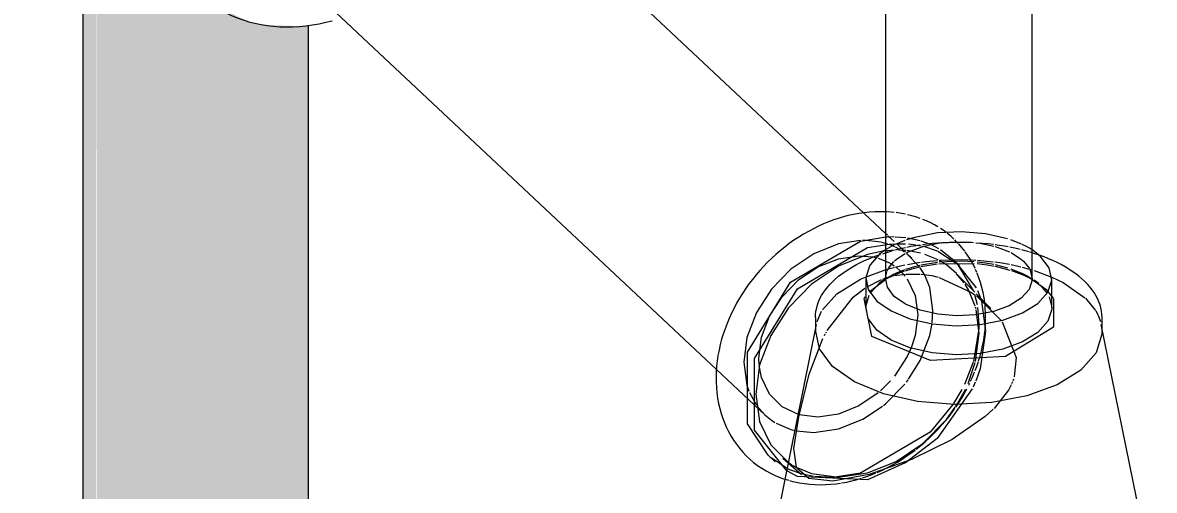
# Model space of a CAD drawing. Header units: metres. Extents: x 1.1 to 63.3, y -3.6 to 22.8.
# Drawn here: x 57.9567 to 58.1573, y 18.0703 to 18.1533 of the extents above; entities that cross this region are included whole.
import ezdxf

# ---------------------------------------------------------------- set-up
doc = ezdxf.new("R2010")
doc.units = ezdxf.units.M
for name, color, linetype, lineweight in [('A-ANNO-DIMS', 7, 'Continuous', 5), ('A-ANNO-DIMS-25', 7, 'Continuous', 5), ('P-PIPE', 7, 'Continuous', 5), ('P-SANR-FIXT', 7, 'Continuous', 5)]:
    doc.layers.add(name, color=color, linetype=linetype, lineweight=lineweight)
doc.styles.add('Arial_3', font='arial.ttf', dxfattribs={"height": 0.0625})
doc.dimstyles.new('Diagonal_-_2_5_mm_Arial_-_Preto', dxfattribs={"dimscale": 0.3048, "dimtxt": 0.063766, "dimasz": 0.246063, "dimexe": 0.19685, "dimexo": 0.123031, "dimgap": 0.04101, "dimtad": 1, "dimrnd": 0.01, "dimzin": 0, "dimdsep": 46, "dimtxsty": 'Arial_3', "dimblk1": 'OBLIQUE', "dimblk2": 'OBLIQUE', "dimsah": 1, "dimcen": 0.09, "dimdle": 0.19685, "dimazin": 0, "dimtfac": 1, "dimtdec": 4, "dimtix": 1, "dimtmove": 0, "dimatfit": 3, "dimfxl": 1, "dimtvp": 1, "dimtolj": 1, "dimtzin": 0, "dimarcsym": 2})

# ---------------------------------------------------------------- blocks, each defined once
blk = doc.blocks.new('USO_ESG_Sifão de Uso Geral - Sifão para lavatório-4179222-3D_DT_02')
at = {"layer": 'P-SANR-FIXT'}
for p, q in [((-21.42994, 18.10785), (-21.42994, 18.20993)), ((-21.45594, 18.20284), (-21.45594, 18.10785)), ((-21.45591, 18.11588), (-21.52765, 18.18328)), ((-21.56788, 18.16879), (-21.47733, 18.08373)), ((-21.46038, 18.11454), (-21.45588, 18.11529)), ((-21.45914, 18.11337), (-21.45564, 18.11395)), ((-21.4564, 18.11273), (-21.45914, 18.11217)), ((-21.45942, 18.10785), (-21.45942, 18.1027)), ((-21.45628, 18.1076), (-21.45711, 18.10703)), ((-21.42878, 18.10703), (-21.4296, 18.1076)), ((-21.42646, 18.1027), (-21.42646, 18.10785)), ((-21.46834, 18.10096), (-21.46834, 18.09839)), ((-21.41755, 18.09839), (-21.41755, 18.10096)), ((-21.4682, 18.09971), (-21.47761, 18.05345)), ((-21.40828, 18.05345), (-21.41768, 18.09971)), ((-21.47673, 18.07654), (-21.47549, 18.07537)), ((-21.47415, 18.07604), (-21.4708, 18.07314))]:
    blk.add_line(p, q, dxfattribs=at)
at = {"layer": 'P-SANR-FIXT', "color": 253, "true_color": 0xa6a6a6}
for p, q in [((-21.45559, 18.11972), (-21.45589, 18.11974)), ((-21.44884, 18.11818), (-21.44931, 18.11837)), ((-21.45559, 18.11558), (-21.45591, 18.11588)), ((-21.45588, 18.11529), (-21.45556, 18.1153)), ((-21.45439, 18.11445), (-21.45549, 18.11549)), ((-21.45546, 18.11531), (-21.45437, 18.11532)), ((-21.45419, 18.11531), (-21.45232, 18.11516)), ((-21.45076, 18.11519), (-21.45222, 18.11474)), ((-21.45203, 18.11512), (-21.45167, 18.11506)), ((-21.44674, 18.11597), (-21.45076, 18.11519)), ((-21.46429, 18.11404), (-21.46863, 18.1123)), ((-21.46039, 18.11466), (-21.46429, 18.11404)), ((-21.45672, 18.11434), (-21.45995, 18.11467)), ((-21.45592, 18.11413), (-21.45659, 18.11431)), ((-21.4557, 18.11313), (-21.45603, 18.11292)), ((-21.45564, 18.11395), (-21.4553, 18.11398)), ((-21.45441, 18.11384), (-21.45562, 18.11318)), ((-21.45521, 18.11398), (-21.45407, 18.11405)), ((-21.4525, 18.11465), (-21.45422, 18.11393)), ((-21.44911, 18.11364), (-21.4463, 18.11421)), ((-21.4318, 18.114), (-21.4337, 18.11476)), ((-21.42984, 18.11291), (-21.43039, 18.11325)), ((-21.45711, 18.11207), (-21.4568, 18.11218)), ((-21.45643, 18.1123), (-21.45592, 18.11246)), ((-21.45588, 18.11279), (-21.45629, 18.11274)), ((-21.45125, 18.1115), (-21.45218, 18.11238)), ((-21.44279, 18.11018), (-21.44403, 18.11135)), ((-21.45594, 18.10804), (-21.45569, 18.10913)), ((-21.45453, 18.10846), (-21.45254, 18.10923)), ((-21.45425, 18.10877), (-21.45248, 18.10951)), ((-21.45239, 18.10928), (-21.45125, 18.10962)), ((-21.45233, 18.10956), (-21.45076, 18.11005)), ((-21.45125, 18.10962), (-21.44985, 18.10997)), ((-21.45076, 18.11005), (-21.44981, 18.11029)), ((-21.44964, 18.11001), (-21.44675, 18.11047)), ((-21.44959, 18.11034), (-21.44674, 18.11082)), ((-21.44647, 18.1105), (-21.44019, 18.11057)), ((-21.44335, 18.11059), (-21.43988, 18.10623)), ((-21.44005, 18.10969), (-21.44042, 18.11043)), ((-21.43973, 18.10898), (-21.43995, 18.10947)), ((-21.43652, 18.11039), (-21.43429, 18.1098)), ((-21.43648, 18.11006), (-21.43387, 18.1094)), ((-21.4337, 18.10961), (-21.43181, 18.10885)), ((-21.43361, 18.10932), (-21.43189, 18.10869)), ((-21.43029, 18.10937), (-21.42994, 18.10785)), ((-21.45885, 18.10552), (-21.45596, 18.10774)), ((-21.45571, 18.10788), (-21.4546, 18.10843)), ((-21.45562, 18.10803), (-21.4544, 18.1087)), ((-21.45433, 18.10841), (-21.4524, 18.10868)), ((-21.45228, 18.10869), (-21.44976, 18.10869)), ((-21.44007, 18.10544), (-21.44332, 18.10875)), ((-21.442, 18.10715), (-21.44332, 18.10874)), ((-21.43936, 18.10803), (-21.43968, 18.10887)), ((-21.43182, 18.10866), (-21.43038, 18.10799)), ((-21.43046, 18.10815), (-21.42996, 18.10784)), ((-21.45942, 18.10295), (-21.45881, 18.10496)), ((-21.44002, 18.10301), (-21.44116, 18.10578)), ((-21.43728, 18.10259), (-21.43984, 18.1052)), ((-21.43981, 18.1048), (-21.43545, 18.10045)), ((-21.43891, 18.10389), (-21.43819, 18.09863)), ((-21.42691, 18.10463), (-21.42646, 18.10274)), ((-21.4205, 18.1044), (-21.41871, 18.10223)), ((-21.46807, 18.10024), (-21.46727, 18.10208)), ((-21.45021, 18.10146), (-21.45069, 18.09776)), ((-21.44766, 18.10003), (-21.44752, 18.10219)), ((-21.43989, 18.10252), (-21.43996, 18.1028)), ((-21.43819, 18.10078), (-21.4382, 18.10172)), ((-21.42646, 18.1027), (-21.42647, 18.10246)), ((-21.41864, 18.10213), (-21.41823, 18.10136)), ((-21.41822, 18.10132), (-21.41781, 18.10024)), ((-21.46833, 18.09877), (-21.4682, 18.09971)), ((-21.43937, 18.09903), (-21.44036, 18.09314)), ((-21.43828, 18.09888), (-21.43822, 18.09983)), ((-21.43821, 18.09991), (-21.43819, 18.10067)), ((-21.43528, 18.10021), (-21.43276, 18.09388)), ((-21.41768, 18.09971), (-21.41757, 18.0989)), ((-21.46675, 18.09776), (-21.4666, 18.09805)), ((-21.46647, 18.09828), (-21.46639, 18.09842)), ((-21.45069, 18.09776), (-21.4514, 18.09557)), ((-21.45144, 18.09547), (-21.45209, 18.09404)), ((-21.43905, 18.09461), (-21.43892, 18.09508)), ((-21.48106, 18.09304), (-21.48049, 18.08894)), ((-21.47833, 18.09264), (-21.47838, 18.09377)), ((-21.45209, 18.09404), (-21.45433, 18.09058)), ((-21.44039, 18.09303), (-21.44193, 18.08911)), ((-21.4413, 18.08924), (-21.44002, 18.09297)), ((-21.43276, 18.09387), (-21.43311, 18.09047)), ((-21.44051, 18.09039), (-21.44013, 18.09132)), ((-21.48049, 18.08894), (-21.48013, 18.08789)), ((-21.45505, 18.08972), (-21.4568, 18.08797)), ((-21.45221, 18.08952), (-21.4519, 18.08992)), ((-21.44118, 18.08897), (-21.441, 18.08933)), ((-21.44085, 18.08965), (-21.44051, 18.09039)), ((-21.44003, 18.08948), (-21.4404, 18.08864)), ((-21.43364, 18.08905), (-21.43411, 18.0881)), ((-21.43343, 18.08957), (-21.43357, 18.08923)), ((-21.43325, 18.09006), (-21.43337, 18.08973)), ((-21.48004, 18.08767), (-21.47881, 18.08544)), ((-21.44238, 18.08821), (-21.44385, 18.08574)), ((-21.43411, 18.0881), (-21.43666, 18.08485)), ((-21.47865, 18.08522), (-21.47733, 18.08373)), ((-21.4435, 18.08516), (-21.44329, 18.0855)), ((-21.44346, 18.08508), (-21.4429, 18.08593)), ((-21.44288, 18.08597), (-21.44236, 18.0868)), ((-21.45128, 18.077), (-21.45069, 18.07745)), ((-21.45047, 18.07762), (-21.44967, 18.07826)), ((-21.47335, 18.0742), (-21.47622, 18.07608)), ((-21.45244, 18.07516), (-21.45914, 18.07218)), ((-21.4715, 18.07275), (-21.4734, 18.07379)), ((-21.46038, 18.07335), (-21.46527, 18.07258)), ((-21.45885, 18.07313), (-21.46524, 18.07196)), ((-21.4737, 18.07226), (-21.47312, 18.07208)), ((-21.47296, 18.07203), (-21.47219, 18.07184)), ((-21.47208, 18.07181), (-21.47118, 18.07163)), ((-21.45914, 18.07218), (-21.4715, 18.07275)), ((-21.47118, 18.07163), (-21.47028, 18.07149)), ((-21.4611, 18.07219), (-21.46016, 18.07246))]:
    blk.add_line(p, q, dxfattribs=at)
at = {"layer": 'P-SANR-FIXT', "color": 254, "true_color": 0xdfdfdf}
for p, q in [((-21.45167, 18.11506), (-21.44981, 18.11463)), ((-21.45557, 18.11403), (-21.45591, 18.11413)), ((-21.4547, 18.11371), (-21.45522, 18.11391)), ((-21.4539, 18.11406), (-21.45237, 18.11405)), ((-21.45241, 18.11259), (-21.4538, 18.1139)), ((-21.45185, 18.11402), (-21.45058, 18.11388)), ((-21.44977, 18.11382), (-21.45048, 18.11372)), ((-21.44967, 18.11458), (-21.44803, 18.11398)), ((-21.44918, 18.11361), (-21.44678, 18.11281)), ((-21.44785, 18.1139), (-21.44656, 18.11323)), ((-21.44594, 18.11421), (-21.44664, 18.11417)), ((-21.44621, 18.11302), (-21.44403, 18.11135)), ((-21.44332, 18.11441), (-21.44366, 18.11475)), ((-21.4358, 18.11378), (-21.43648, 18.11387)), ((-21.45793, 18.11166), (-21.45757, 18.11158)), ((-21.45592, 18.11246), (-21.45559, 18.11256)), ((-21.45556, 18.11283), (-21.45588, 18.11279)), ((-21.45552, 18.11258), (-21.45478, 18.1128)), ((-21.45438, 18.1129), (-21.45549, 18.11283)), ((-21.45439, 18.1129), (-21.45478, 18.1128)), ((-21.44974, 18.11241), (-21.4518, 18.11279)), ((-21.44658, 18.11119), (-21.44895, 18.11218)), ((-21.44667, 18.11276), (-21.44341, 18.11064)), ((-21.44552, 18.11056), (-21.4463, 18.11103)), ((-21.44388, 18.11121), (-21.44337, 18.11069)), ((-21.43964, 18.11114), (-21.43685, 18.11087)), ((-21.42995, 18.11246), (-21.43031, 18.11257)), ((-21.45949, 18.10815), (-21.456, 18.10942)), ((-21.4555, 18.10957), (-21.45499, 18.10971)), ((-21.45499, 18.10971), (-21.45442, 18.10986)), ((-21.45427, 18.1099), (-21.45248, 18.11031)), ((-21.45204, 18.1104), (-21.44981, 18.11077)), ((-21.44896, 18.10846), (-21.44977, 18.10979)), ((-21.44328, 18.11059), (-21.44039, 18.10576)), ((-21.43367, 18.11036), (-21.43194, 18.10998)), ((-21.43173, 18.10993), (-21.43044, 18.10958)), ((-21.42961, 18.10933), (-21.42643, 18.10816)), ((-21.45918, 18.10643), (-21.45662, 18.10771)), ((-21.45643, 18.10779), (-21.45563, 18.10807)), ((-21.45561, 18.10808), (-21.45515, 18.10823)), ((-21.45515, 18.10823), (-21.45455, 18.10836)), ((-21.45297, 18.10892), (-21.45245, 18.10832)), ((-21.44116, 18.10578), (-21.44183, 18.10691)), ((-21.44015, 18.10505), (-21.4397, 18.10327)), ((-21.4396, 18.10274), (-21.43936, 18.09972)), ((-21.43936, 18.09968), (-21.43937, 18.09903)), ((-21.4731, 18.07522), (-21.47252, 18.07484)), ((-21.47274, 18.07391), (-21.47335, 18.0742)), ((-21.47101, 18.07328), (-21.4727, 18.07389)), ((-21.47239, 18.07476), (-21.4718, 18.07442)), ((-21.46867, 18.07276), (-21.47084, 18.07322)), ((-21.46527, 18.07258), (-21.46847, 18.07273))]:
    blk.add_line(p, q, dxfattribs=at)
at = {"layer": 'P-SANR-FIXT', "color": 7, "true_color": 0xf3f3f3}
for p, q in [((-21.4543, 18.11354), (-21.4547, 18.11371)), ((-21.45338, 18.11307), (-21.45414, 18.11346)), ((-21.45019, 18.11382), (-21.4496, 18.1137)), ((-21.44304, 18.11412), (-21.44314, 18.11423)), ((-21.45725, 18.11149), (-21.45588, 18.11098)), ((-21.45235, 18.11284), (-21.4536, 18.1129)), ((-21.44996, 18.11005), (-21.45217, 18.11228)), ((-21.4518, 18.11279), (-21.45212, 18.11282)), ((-21.456, 18.10942), (-21.45564, 18.10953)), ((-21.45482, 18.11041), (-21.45438, 18.11012)), ((-21.45401, 18.10985), (-21.45334, 18.10928)), ((-21.45333, 18.10927), (-21.45297, 18.10892)), ((-21.43036, 18.10956), (-21.42993, 18.10943))]:
    blk.add_line(p, q, dxfattribs=at)
at = {"layer": 'P-SANR-FIXT', "color": 7, "true_color": 0xfafafa}
for p, q in [((-21.45264, 18.11261), (-21.45303, 18.11286)), ((-21.45586, 18.11097), (-21.45552, 18.11081)), ((-21.45547, 18.11078), (-21.45482, 18.11041))]:
    blk.add_line(p, q, dxfattribs=at)
at = {"layer": 'P-SANR-FIXT'}
for points in [[(-21.57279, 18.15506, 0), (-21.57182, 18.15459, 0), (-21.57082, 18.15417, 0), (-21.5698, 18.15379, 0), (-21.56875, 18.15347, 0), (-21.56769, 18.15319, 0), (-21.5666, 18.15296, 0), (-21.5655, 18.15279, 0), (-21.56438, 18.15266, 0), (-21.56325, 18.15258, 0), (-21.56211, 18.15254, 0), (-21.56096, 18.15256, 0), (-21.5598, 18.15263, 0), (-21.55864, 18.15274, 0), (-21.55747, 18.1529, 0), (-21.5563, 18.1531, 0), (-21.55513, 18.15336, 0), (-21.55402, 18.15364, 0)], [(-21.4559, 18.11974, 0), (-21.45684, 18.11975, 0), (-21.45779, 18.11973, 0), (-21.45874, 18.11967, 0), (-21.45969, 18.11957, 0), (-21.46064, 18.11943, 0), (-21.46158, 18.11926, 0), (-21.46253, 18.11905, 0), (-21.46322, 18.11887, 0)], [(-21.46322, 18.11887, 0), (-21.46416, 18.11859, 0), (-21.46508, 18.11829, 0), (-21.46601, 18.11794, 0), (-21.46692, 18.11757, 0), (-21.46782, 18.11716, 0), (-21.46872, 18.11672, 0), (-21.4696, 18.11625, 0), (-21.47046, 18.11575, 0), (-21.47132, 18.11522, 0), (-21.47216, 18.11467, 0), (-21.47298, 18.11408, 0), (-21.47379, 18.11347, 0), (-21.47458, 18.11283, 0), (-21.47535, 18.11217, 0), (-21.4761, 18.11148, 0), (-21.47683, 18.11078, 0), (-21.47753, 18.11004, 0), (-21.47822, 18.10929, 0), (-21.47888, 18.10852, 0), (-21.47952, 18.10773, 0), (-21.48013, 18.10692, 0), (-21.48072, 18.10609, 0), (-21.48128, 18.10525, 0), (-21.48181, 18.10439, 0), (-21.48231, 18.10352, 0), (-21.48278, 18.10263, 0), (-21.48323, 18.10173, 0), (-21.48364, 18.10082, 0), (-21.48402, 18.09991, 0), (-21.48437, 18.09898, 0), (-21.48469, 18.09804, 0), (-21.48497, 18.0971, 0), (-21.48522, 18.09616, 0), (-21.48544, 18.0952, 0), (-21.48562, 18.09425, 0), (-21.48576, 18.09329, 0), (-21.48586, 18.09234, 0), (-21.48593, 18.09138, 0), (-21.48596, 18.09043, 0), (-21.48595, 18.08948, 0), (-21.4859, 18.08853, 0), (-21.48582, 18.08759, 0), (-21.48569, 18.08666, 0), (-21.48552, 18.08574, 0), (-21.48531, 18.08482, 0), (-21.48506, 18.08392, 0), (-21.48476, 18.08304, 0), (-21.48443, 18.08217, 0), (-21.48416, 18.08156, 0)], [(-21.47673, 18.07654, 0), (-21.48037, 18.08213, 0), (-21.48037, 18.09485, 0), (-21.47274, 18.10723, 0), (-21.46038, 18.11454, 0)], [(-21.4734, 18.07379, 0), (-21.47913, 18.08096, 0), (-21.47913, 18.09369, 0), (-21.4715, 18.10607, 0), (-21.45914, 18.11337, 0)], [(-21.45914, 18.11217, 0), (-21.46426, 18.11011, 0), (-21.46904, 18.10687, 0), (-21.47314, 18.10267, 0), (-21.47628, 18.0978, 0), (-21.47826, 18.09258, 0), (-21.47893, 18.08738, 0), (-21.47826, 18.08254, 0), (-21.47628, 18.0784, 0), (-21.47314, 18.07525, 0)], [(-21.46834, 18.10096, 0), (-21.46831, 18.10153, 0), (-21.46825, 18.1021, 0), (-21.46813, 18.10267, 0), (-21.46798, 18.10323, 0), (-21.46778, 18.10378, 0), (-21.46754, 18.10433, 0), (-21.46726, 18.10486, 0), (-21.46693, 18.10539, 0), (-21.46657, 18.10591, 0), (-21.46618, 18.10641, 0), (-21.46574, 18.1069, 0), (-21.46528, 18.10738, 0), (-21.46477, 18.10784, 0), (-21.46424, 18.1083, 0), (-21.46367, 18.10874, 0), (-21.46307, 18.10916, 0), (-21.46244, 18.10957, 0), (-21.46178, 18.10997, 0), (-21.46109, 18.11035, 0), (-21.46038, 18.11072, 0), (-21.45964, 18.11107, 0), (-21.45887, 18.1114, 0), (-21.45808, 18.11172, 0), (-21.45727, 18.11202, 0)], [(-21.45603, 18.11292, 0), (-21.45697, 18.11223, 0), (-21.45873, 18.11024, 0), (-21.45942, 18.10809, 0), (-21.45898, 18.10593, 0), (-21.45745, 18.10389, 0), (-21.45493, 18.10213, 0), (-21.4516, 18.10075, 0), (-21.44767, 18.09986, 0), (-21.44343, 18.09951, 0), (-21.43915, 18.09973, 0), (-21.43513, 18.10051, 0)], [(-21.43513, 18.10051, 0), (-21.43164, 18.10178, 0), (-21.42892, 18.10347, 0), (-21.42716, 18.10546, 0), (-21.42647, 18.10761, 0), (-21.42691, 18.10977, 0), (-21.42844, 18.11181, 0), (-21.42984, 18.11291, 0)], [(-21.41755, 18.10096, 0), (-21.41757, 18.10153, 0), (-21.41764, 18.1021, 0), (-21.41775, 18.10267, 0), (-21.41791, 18.10323, 0), (-21.41811, 18.10378, 0), (-21.41835, 18.10433, 0), (-21.41863, 18.10486, 0), (-21.41895, 18.10539, 0), (-21.41931, 18.10591, 0), (-21.41971, 18.10641, 0), (-21.42014, 18.1069, 0), (-21.42061, 18.10738, 0), (-21.42111, 18.10784, 0), (-21.42165, 18.1083, 0), (-21.42222, 18.10874, 0), (-21.42282, 18.10916, 0), (-21.42345, 18.10957, 0), (-21.42411, 18.10997, 0), (-21.42479, 18.11035, 0), (-21.42551, 18.11072, 0), (-21.42625, 18.11107, 0), (-21.42702, 18.1114, 0), (-21.42781, 18.11172, 0), (-21.42862, 18.11202, 0)], [(-21.43678, 18.10206, 0), (-21.43995, 18.10145, 0), (-21.44332, 18.10127, 0), (-21.44667, 18.10155, 0), (-21.44977, 18.10225, 0), (-21.4524, 18.10334, 0), (-21.45439, 18.10473, 0), (-21.45559, 18.10633, 0), (-21.45594, 18.10804, 0)], [(-21.42994, 18.10785, 0), (-21.42995, 18.10766, 0), (-21.43049, 18.10596, 0), (-21.43188, 18.10439, 0), (-21.43402, 18.10306, 0), (-21.43678, 18.10206, 0)], [(-21.43464, 18.09403, 0), (-21.44797, 18.09334, 0), (-21.45835, 18.09762, 0), (-21.45971, 18.10437, 0), (-21.45951, 18.10469, 0)], [(-21.42615, 18.10432, 0), (-21.42618, 18.09928, 0), (-21.43464, 18.09403, 0)], [(-21.43513, 18.09536, 0), (-21.43915, 18.09459, 0), (-21.44343, 18.09437, 0), (-21.44767, 18.09471, 0), (-21.4516, 18.09561, 0), (-21.45493, 18.09698, 0), (-21.45745, 18.09875, 0), (-21.45898, 18.10078, 0), (-21.45942, 18.10295, 0)], [(-21.42647, 18.10246, 0), (-21.42716, 18.10031, 0), (-21.42892, 18.09832, 0), (-21.43164, 18.09664, 0), (-21.43513, 18.09536, 0)], [(-21.4309, 18.08708, 0), (-21.43709, 18.08588, 0), (-21.44369, 18.08554, 0), (-21.45023, 18.08608, 0), (-21.45628, 18.08745, 0), (-21.46142, 18.08957, 0), (-21.4653, 18.0923, 0), (-21.46765, 18.09543, 0), (-21.46833, 18.09877, 0)], [(-21.41757, 18.0989, 0), (-21.41756, 18.09802, 0), (-21.41862, 18.0947, 0), (-21.42133, 18.09164, 0), (-21.42552, 18.08904, 0), (-21.4309, 18.08708, 0)], [(-21.48416, 18.08156, 0), (-21.48377, 18.08075, 0), (-21.48334, 18.07997, 0), (-21.48287, 18.07921, 0), (-21.48236, 18.07847, 0), (-21.48182, 18.07777, 0), (-21.48124, 18.07709, 0), (-21.48062, 18.07645, 0), (-21.47998, 18.07584, 0), (-21.4793, 18.07526, 0), (-21.47859, 18.07472, 0), (-21.47786, 18.07422, 0), (-21.47709, 18.07376, 0), (-21.47631, 18.07333, 0), (-21.4755, 18.07295, 0), (-21.47467, 18.0726, 0), (-21.47382, 18.0723, 0)]]:
    blk.add_polyline3d(points, dxfattribs=at)
at = {"layer": 'P-SANR-FIXT', "color": 253, "true_color": 0xa6a6a6}
for points in [[(-21.45439, 18.11962, 0), (-21.45495, 18.11968, 0), (-21.45544, 18.11971, 0)], [(-21.4524, 18.1193, 0), (-21.45309, 18.11944, 0), (-21.45402, 18.11958, 0)], [(-21.44977, 18.11855, 0), (-21.45038, 18.11876, 0), (-21.45127, 18.11903, 0), (-21.45202, 18.11922, 0)], [(-21.44667, 18.11707, 0), (-21.44723, 18.11739, 0), (-21.44802, 18.11781, 0), (-21.44884, 18.11818, 0)], [(-21.43429, 18.11495, 0), (-21.43821, 18.11584, 0), (-21.44246, 18.11619, 0), (-21.44668, 18.11598, 0)], [(-21.44518, 18.11605, 0), (-21.44572, 18.11645, 0), (-21.44621, 18.11677, 0)], [(-21.45222, 18.11246, 0), (-21.45186, 18.11264, 0), (-21.44911, 18.11364, 0)], [(-21.44609, 18.11424, 0), (-21.44594, 18.11425, 0), (-21.44256, 18.11443, 0), (-21.44032, 18.1143, 0)], [(-21.44034, 18.11424, 0), (-21.44069, 18.11426, 0), (-21.44168, 18.11429, 0), (-21.44267, 18.11431, 0), (-21.44367, 18.1143, 0), (-21.44466, 18.11428, 0), (-21.44566, 18.11423, 0), (-21.44577, 18.11423, 0)], [(-21.43993, 18.11425, 0), (-21.43921, 18.11415, 0), (-21.43674, 18.11363, 0)], [(-21.43647, 18.11356, 0), (-21.43612, 18.11345, 0), (-21.43397, 18.11261, 0)], [(-21.43043, 18.11328, 0), (-21.43095, 18.11357, 0), (-21.43169, 18.11395, 0)], [(-21.46863, 18.1123, 0), (-21.47268, 18.10956, 0), (-21.47615, 18.106, 0), (-21.47881, 18.10187, 0), (-21.48049, 18.09745, 0), (-21.48106, 18.09304, 0)], [(-21.47838, 18.09377, 0), (-21.4779, 18.09748, 0), (-21.47649, 18.10119, 0), (-21.47425, 18.10466, 0), (-21.47133, 18.10764, 0), (-21.46794, 18.10995, 0), (-21.46429, 18.11141, 0)], [(-21.46429, 18.11141, 0), (-21.46065, 18.11194, 0), (-21.45815, 18.11171, 0)], [(-21.45433, 18.11102, 0), (-21.45401, 18.11131, 0), (-21.45246, 18.11233, 0)], [(-21.4464, 18.11086, 0), (-21.44246, 18.11104, 0), (-21.44021, 18.11093, 0)], [(-21.43372, 18.11249, 0), (-21.43349, 18.11237, 0), (-21.43182, 18.11126, 0)], [(-21.43175, 18.11119, 0), (-21.4315, 18.11097, 0), (-21.43043, 18.10964, 0)], [(-21.42884, 18.11209, 0), (-21.42946, 18.1123, 0), (-21.42995, 18.11246, 0)], [(-21.45565, 18.10923, 0), (-21.4554, 18.10974, 0), (-21.45446, 18.1109, 0)], [(-21.44337, 18.1088, 0), (-21.44514, 18.11031, 0), (-21.44552, 18.11056, 0)], [(-21.43966, 18.11088, 0), (-21.43821, 18.1107, 0), (-21.43672, 18.11043, 0)], [(-21.43966, 18.11053, 0), (-21.43792, 18.11031, 0), (-21.43669, 18.1101, 0)], [(-21.46712, 18.10233, 0), (-21.46455, 18.10515, 0), (-21.46037, 18.10775, 0), (-21.45949, 18.10815, 0)], [(-21.45858, 18.10534, 0), (-21.45697, 18.10709, 0), (-21.45564, 18.10802, 0)], [(-21.45209, 18.10784, 0), (-21.45069, 18.1049, 0), (-21.45021, 18.10146, 0)], [(-21.44958, 18.10868, 0), (-21.44769, 18.10841, 0), (-21.44662, 18.10816, 0)], [(-21.44752, 18.10219, 0), (-21.44809, 18.10629, 0), (-21.44896, 18.10846, 0)], [(-21.44642, 18.1081, 0), (-21.44071, 18.10543, 0), (-21.44002, 18.10495, 0)], [(-21.43833, 18.10358, 0), (-21.43846, 18.10449, 0), (-21.43862, 18.1054, 0), (-21.43883, 18.10629, 0), (-21.43907, 18.10717, 0), (-21.43936, 18.10803, 0)], [(-21.43175, 18.10883, 0), (-21.43095, 18.10843, 0), (-21.43047, 18.10815, 0)], [(-21.43037, 18.10799, 0), (-21.42754, 18.10603, 0), (-21.42621, 18.10442, 0)], [(-21.4296, 18.1076, 0), (-21.42844, 18.10666, 0), (-21.42725, 18.10525, 0)], [(-21.42643, 18.10816, 0), (-21.42447, 18.10721, 0), (-21.42059, 18.10449, 0)], [(-21.46627, 18.09864, 0), (-21.46167, 18.1046, 0), (-21.45958, 18.10618, 0)], [(-21.43965, 18.10577, 0), (-21.43915, 18.1046, 0), (-21.439, 18.10418, 0)], [(-21.4382, 18.10178, 0), (-21.43824, 18.10265, 0), (-21.43829, 18.10314, 0)], [(-21.43997, 18.09319, 0), (-21.43935, 18.09818, 0), (-21.43984, 18.10235, 0)], [(-21.45183, 18.09002, 0), (-21.44977, 18.09336, 0), (-21.44809, 18.09778, 0), (-21.44768, 18.09991, 0)], [(-21.47173, 18.07442, 0), (-21.47215, 18.07772, 0), (-21.47131, 18.08335, 0), (-21.46944, 18.09089, 0), (-21.46702, 18.09724, 0)], [(-21.43819, 18.09849, 0), (-21.43915, 18.09187, 0), (-21.43993, 18.0897, 0)], [(-21.43892, 18.09508, 0), (-21.43871, 18.09603, 0), (-21.43853, 18.09698, 0)], [(-21.43853, 18.09698, 0), (-21.43839, 18.09793, 0), (-21.43829, 18.0988, 0)], [(-21.44004, 18.09156, 0), (-21.43977, 18.09225, 0), (-21.43946, 18.09319, 0)], [(-21.43943, 18.09328, 0), (-21.43917, 18.09413, 0), (-21.43907, 18.09452, 0)], [(-21.47137, 18.08376, 0), (-21.47425, 18.08514, 0), (-21.47649, 18.08739, 0), (-21.4779, 18.09033, 0), (-21.47831, 18.09245, 0)], [(-21.45631, 18.08535, 0), (-21.45591, 18.08568, 0), (-21.4525, 18.08914, 0)], [(-21.45725, 18.08759, 0), (-21.46065, 18.08528, 0), (-21.46429, 18.08382, 0)], [(-21.44056, 18.08832, 0), (-21.44678, 18.07949, 0), (-21.45237, 18.0752, 0)], [(-21.44316, 18.08569, 0), (-21.442, 18.08776, 0), (-21.44175, 18.08825, 0)], [(-21.44236, 18.0868, 0), (-21.44185, 18.08768, 0), (-21.44154, 18.08827, 0)], [(-21.46429, 18.08119, 0), (-21.45995, 18.08293, 0), (-21.45646, 18.08522, 0)], [(-21.44399, 18.08551, 0), (-21.44803, 18.08065, 0), (-21.46038, 18.07335, 0)], [(-21.44924, 18.07868, 0), (-21.44514, 18.08288, 0), (-21.44356, 18.08507, 0)], [(-21.47733, 18.08373, 0), (-21.47615, 18.08276, 0), (-21.47552, 18.08235, 0)], [(-21.46429, 18.08382, 0), (-21.46794, 18.08329, 0), (-21.47123, 18.08371, 0)], [(-21.43683, 18.08468, 0), (-21.43824, 18.08338, 0), (-21.44414, 18.0793, 0), (-21.45131, 18.07576, 0), (-21.45885, 18.07313, 0)], [(-21.44532, 18.08263, 0), (-21.44467, 18.08343, 0), (-21.44405, 18.08425, 0), (-21.44369, 18.08476, 0)], [(-21.47529, 18.08221, 0), (-21.47268, 18.0811, 0), (-21.47197, 18.08091, 0)], [(-21.47171, 18.08086, 0), (-21.46863, 18.08056, 0), (-21.46429, 18.08119, 0)], [(-21.44814, 18.07963, 0), (-21.4474, 18.08034, 0), (-21.44668, 18.08108, 0), (-21.44599, 18.08185, 0), (-21.44532, 18.08263, 0)], [(-21.44967, 18.07826, 0), (-21.44889, 18.07893, 0), (-21.44814, 18.07963, 0)], [(-21.45914, 18.07339, 0), (-21.45402, 18.07544, 0), (-21.44933, 18.07861, 0)], [(-21.45739, 18.07349, 0), (-21.45648, 18.0739, 0), (-21.45559, 18.07434, 0), (-21.4547, 18.07481, 0), (-21.45382, 18.07532, 0), (-21.45296, 18.07585, 0), (-21.45212, 18.07641, 0), (-21.45128, 18.077, 0)], [(-21.47177, 18.0744, 0), (-21.46904, 18.07328, 0), (-21.46426, 18.07265, 0), (-21.45914, 18.07339, 0)], [(-21.46524, 18.07196, 0), (-21.46949, 18.07238, 0), (-21.47166, 18.07426, 0)], [(-21.46003, 18.0725, 0), (-21.45923, 18.07277, 0), (-21.45831, 18.07311, 0), (-21.45765, 18.07338, 0)], [(-21.47028, 18.07149, 0), (-21.46936, 18.07139, 0), (-21.46844, 18.07133, 0), (-21.46751, 18.0713, 0), (-21.46657, 18.07132, 0), (-21.46563, 18.07138, 0)], [(-21.46563, 18.07138, 0), (-21.46469, 18.07148, 0), (-21.46389, 18.07159, 0)], [(-21.46375, 18.07161, 0), (-21.46281, 18.07178, 0), (-21.46187, 18.07199, 0), (-21.4611, 18.07219, 0)]]:
    blk.add_polyline3d(points, dxfattribs=at)
at = {"layer": 'P-SANR-FIXT', "color": 254, "true_color": 0xdfdfdf}
for points in [[(-21.44381, 18.11489, 0), (-21.44432, 18.11535, 0), (-21.445, 18.11592, 0)], [(-21.4524, 18.11336, 0), (-21.45332, 18.11316, 0), (-21.45422, 18.11294, 0)], [(-21.45052, 18.11371, 0), (-21.45147, 18.11355, 0), (-21.45216, 18.11341, 0)], [(-21.44667, 18.11417, 0), (-21.44763, 18.11408, 0), (-21.4486, 18.11398, 0), (-21.44936, 18.11388, 0)], [(-21.44189, 18.11275, 0), (-21.44245, 18.11345, 0), (-21.44295, 18.11402, 0)], [(-21.43678, 18.11392, 0), (-21.43773, 18.11403, 0), (-21.43871, 18.11413, 0), (-21.43958, 18.11419, 0)], [(-21.43416, 18.1135, 0), (-21.43485, 18.11362, 0), (-21.43573, 18.11377, 0)], [(-21.43208, 18.11305, 0), (-21.43299, 18.11326, 0), (-21.43391, 18.11345, 0)], [(-21.44956, 18.11081, 0), (-21.44879, 18.1109, 0), (-21.4467, 18.11111, 0)], [(-21.44641, 18.11113, 0), (-21.4422, 18.11124, 0), (-21.43992, 18.11116, 0)], [(-21.44045, 18.1105, 0), (-21.44089, 18.11127, 0), (-21.44137, 18.11203, 0), (-21.4418, 18.11262, 0)], [(-21.43049, 18.11262, 0), (-21.43119, 18.11282, 0), (-21.43177, 18.11297, 0)], [(-21.43654, 18.11083, 0), (-21.43565, 18.11071, 0), (-21.43396, 18.11042, 0)]]:
    blk.add_polyline3d(points, dxfattribs=at)
blk = doc.blocks.new('DIMBLOCK48-3D_DT_02')
at = {"layer": 'A-ANNO-DIMS-25'}
for p, q in [((57.71104, 18.10905), (57.97101, 18.17997)), ((57.71104, 18.16079), (57.71104, 17.66923)), ((57.71104, 18.10905), (57.65822, 18.09464)), ((57.71104, 17.72097), (57.76386, 17.73538)), ((57.71104, 17.72097), (57.69737, 17.71724))]:
    blk.add_line(p, q, dxfattribs=at)
at = {"layer": 'A-ANNO-DIMS-25', "lineweight": 20}
for p, q in [((57.71104, 18.10905), (57.67803, 18.13238)), ((57.71104, 18.10905), (57.74405, 18.08571)), ((57.71104, 17.72097), (57.67803, 17.7443)), ((57.71104, 17.72097), (57.74405, 17.69764))]:
    blk.add_line(p, q, dxfattribs=at)
at = {"layer": 'A-ANNO-DIMS-25', "color": 0, "insert": (57.6189, 17.82764), "char_height": 0.0625, "width": 0.2024823, "attachment_point": 1, "rotation": 90, "line_spacing_factor": 0.941778, "style": 'Arial_3'}
blk.add_mtext('0,45', dxfattribs=at)
blk = doc.blocks.new('_Oblique')
at = {"color": 0, "linetype": 'ByBlock', "lineweight": -2}
blk.add_line((-0.5, -0.5), (0.5, 0.5), dxfattribs=at)

msp = doc.modelspace()

# ---------------------------------------------------------------- hatches: boundary and pattern name
at = {"layer": 'P-PIPE', "true_color": 0x804000}
for points in [[(57.96977, 17.89696), (57.96969, 18.16529), (57.96863, 18.16603), (57.96739, 18.16768), (57.96741, 17.90195), (57.96803, 17.89928), (57.96891, 17.89811)], [(57.98679, 17.89164), (57.99386, 17.89227), (57.99687, 17.89285), (57.99687, 18.15351), (57.99598, 18.15382), (57.98955, 18.15713), (57.98474, 18.16053), (57.97964, 18.16118), (57.9759, 18.16209), (57.97188, 18.16375), (57.96977, 18.16522), (57.96991, 17.89687), (57.97392, 17.89437), (57.97709, 17.8931), (57.98307, 17.89195), (57.98676, 17.89165)], [(57.99687, 17.89285), (58.00199, 17.89495), (58.00449, 17.89655), (58.00658, 17.89897), (58.00737, 17.90147), (58.00729, 18.15285), (58.00564, 18.15268), (58.00019, 18.15288), (57.99687, 18.1533), (57.99687, 17.89392)]]:
    msp.add_hatch(color=36, dxfattribs=at).paths.add_polyline_path(points)

# ---------------------------------------------------------------- linework, layer by layer
at = {"layer": 'P-PIPE'}
for p, q in [((57.96738, 18.18408), (57.96738, 17.88883)), ((58.00738, 17.88883), (58.00738, 18.15287))]:
    msp.add_line(p, q, dxfattribs=at)

# ---------------------------------------------------------------- block references
at = {"layer": 'P-SANR-FIXT', "color": 254, "true_color": 0xdddddd}
msp.add_blockref('USO_ESG_Sifão de Uso Geral - Sifão para lavatório-4179222-3D_DT_02', (79.56556, 0), dxfattribs=at)

# ---------------------------------------------------------------- dimensions: what is measured, and where the dimension line sits
at = {"layer": 'A-ANNO-DIMS'}
dim = msp.add_linear_dim(base=(57.71104, 17.70823), p1=(58.00402, 18.18897), p2=(57.66436, 17.70823), angle=90, dimstyle='Diagonal_-_2_5_mm_Arial_-_Preto', override={"dimpost": '<>', "dimfxl": 0.588627}, dxfattribs=at)
dim.commit()
dim.dimension.update_dxf_attribs({"geometry": 'DIMBLOCK48-3D_DT_02', "text_midpoint": (57.66663, 17.9486)})

doc.saveas('drawing.dxf')
